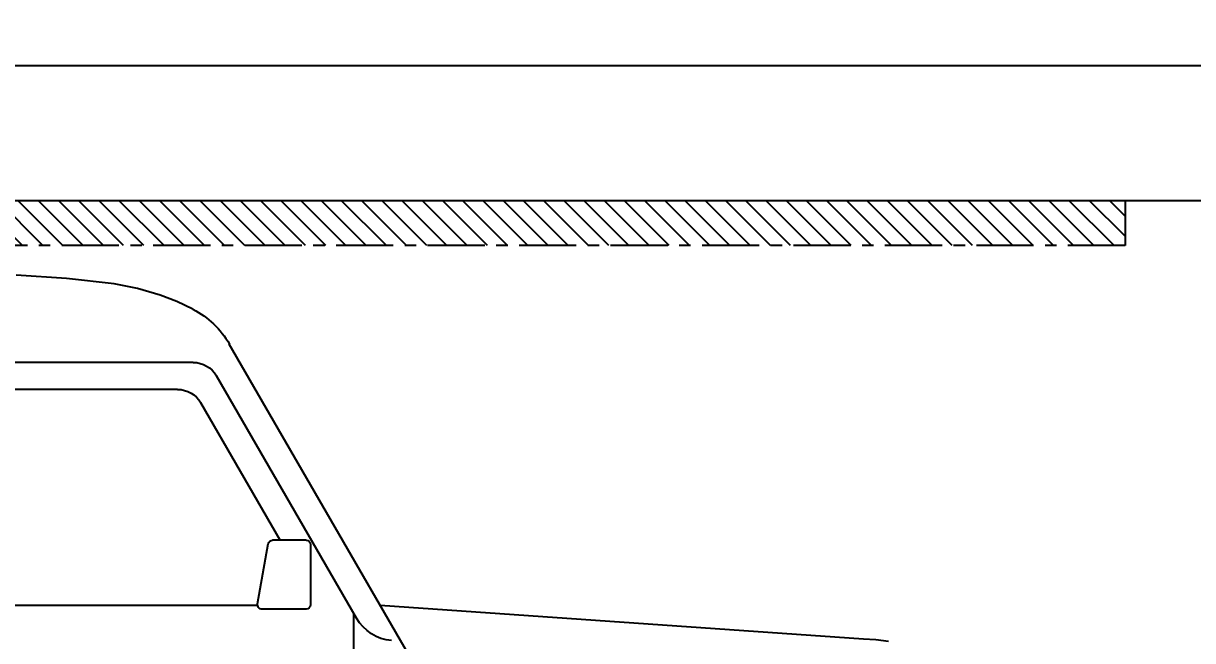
# Model space of a CAD drawing. Header units: metres. Extents: x 22161 to 254982, y -319656 to -11038.
# Drawn here: x 79060 to 79319.8, y -25553 to -25415.8 of the extents above; entities that cross this region are included whole.
import ezdxf

# ---------------------------------------------------------------- set-up
doc = ezdxf.new("R2010")
doc.units = ezdxf.units.M
doc.linetypes.add('CENTERX2', pattern=[20.32, 12.7, -2.54, 2.54, -2.54])
for name, color, linetype in [('j', 4, 'Continuous'), ('PMX25-CAR', 254, 'Continuous'), ('PMX25-HELPER', 8, 'CENTERX2')]:
    doc.layers.add(name, color=color, linetype=linetype)
doc.layers.add('PMX25-SDP', color=7, linetype='Continuous', true_color=0x00b7c8)
doc.styles.add('ITALIC', font='italic.shx')
doc.dimstyles.new('dim-a-100', dxfattribs={"dimtxt": 40, "dimasz": 1, "dimexe": 10, "dimexo": 0, "dimgap": 6, "dimtad": 0, "dimdec": 0, "dimrnd": 5, "dimzin": 0, "dimdsep": 46, "dimtxsty": 'ITALIC', "dimblk1": 'R', "dimblk2": 'R', "dimsah": 1, "dimcen": 0.01, "dimse1": 1, "dimse2": 1, "dimclrd": 1, "dimclrt": 3, "dimadec": 0, "dimazin": 0, "dimtfac": 1, "dimtdec": 0, "dimtix": 1, "dimtmove": 2, "dimatfit": 3, "dimldrblk": 'R', "dimfxl": 1, "dimtolj": 1, "dimtzin": 0, "dimarcsym": 0})

# ---------------------------------------------------------------- blocks, each defined once
blk = doc.blocks.new('R')
blk.add_line((0, 6), (0, -6))
blk.add_circle((0, 0), 2)
blk = doc.blocks.new('*D9490')
at = {"layer": 'Defpoints', "color": 0}
for p in [(22160.54, -11038.28), (254981.96, -319594.12), (254889.51, -319637.39)]:
    blk.add_point(p, dxfattribs=at)
at = {"layer": 'j', "color": 1, "lineweight": -2}
for p, q in [((254970.04, -319576.66), (254970.84, -319576.06)), ((254969.25, -319577.26), (254889.51, -319637.39)), ((254888.71, -319637.99), (254887.92, -319638.59))]:
    blk.add_line(p, q, dxfattribs=at)
for p, rotation in [((254969.25, -319577.26), 217.0216487905008), ((254889.51, -319637.39), 37.02164879050087)]:
    blk.add_blockref('R', p, dxfattribs=dict(at, rotation=rotation))
at = {"layer": 'j', "color": 3, "insert": (254929.38, -319607.33), "char_height": 40, "attachment_point": 5, "rotation": 217.0216, "style": 'ITALIC'}
blk.add_mtext('\\A1;100', dxfattribs=at)
blk = doc.blocks.new('CAR-SUV--SIDE-DECOR-PMX25')
at = {"layer": 'PMX25-CAR'}
for p, q in [((-30.38, 191.43), (-19.82, 192.62)), ((-19.82, 192.62), (-8.59, 193.38)), ((-40.62, 188.97), (-35.56, 190.42)), ((-35.56, 190.42), (-30.38, 191.43)), ((-47.89, 185.83), (-44.31, 187.54)), ((-44.31, 187.54), (-40.62, 188.97)), ((-111.79, 81.38), (-55.96, 178.08)), ((-47.93, 174), (161.16, 174)), ((-84.23, 117.13), (-53.12, 171)), ((-44.46, 168), (0.5, 168)), ((-67.28, 134.48), (-49.66, 165)), ((-74.02, 133.48), (-74.02, 120.14)), ((-73.02, 134.48), (-65.59, 134.48)), ((-62.25, 120.32), (-64.6, 133.65)), ((-196.81, 112.5), (-89.5, 120)), ((-62.2, 120), (0.5, 120)), ((-83.58, 118.25), (-83.58, 48)), ((-73.02, 119.14), (-63.24, 119.14)), ((-202.37, 111.94), (-199.61, 112.37)), ((-199.61, 112.37), (-196.82, 112.49))]:
    blk.add_line(p, q, dxfattribs=at)
for centre, radius, start, end in [((-38.65, 168.09), 20, 117.507, 149.9996), ((-47.93, 168), 6, 89.9981, 149.999), ((-44.46, 162), 6, 89.9957, 149.9978), ((-73.02, 133.48), 1, 90, 180), ((-65.59, 133.48), 1, 9.9974, 89.9851), ((-73.02, 120.14), 1, 180, 270), ((-63.24, 120.14), 1, 270.0126, 9.9978), ((-92.89, 122.13), 10, 275.0027, 330.0013)]:
    blk.add_arc(centre, radius, start, end, dxfattribs=at)
blk = doc.blocks.new('*U14250')
at = {"layer": 'PMX25-HELPER'}
h = blk.add_hatch(dxfattribs=at)
h.set_pattern_fill('ANSI31', color=256)
h.set_pattern_definition([(45, (-7e-13, 9.5), (-2.245064, 2.245064), [])])
h.paths.add_polyline_path([(-250, 200), (250, 200), (250, 210), (-250, 210)])
blk.add_lwpolyline([(-250, 200), (250, 200), (250, 210), (-250, 210)], close=True, dxfattribs=at)
at = {"layer": 'PMX25-CAR', "ltscale": 100}
blk.add_blockref('CAR-SUV--SIDE-DECOR-PMX25', (4.96, 0), dxfattribs=at)

msp = doc.modelspace()

# ---------------------------------------------------------------- linework, layer by layer
for points in [[(78778.19, -25425.15), (80419.77, -25425.15), (80419.77, -25735.15), (78808.19, -25735.15)], [(78778.19, -25455.15), (80369.77, -25455.15), (80369.77, -25705.15), (78778.19, -25705.15)]]:
    msp.add_lwpolyline(points)

# ---------------------------------------------------------------- block references
at = {"layer": 'PMX25-SDP', "xscale": -1}
msp.add_blockref('*U14250', (79054.77, -25665.15), dxfattribs=at)

# ---------------------------------------------------------------- dimensions: what is measured, and where the dimension line sits
at = {"layer": 'j', "color": 2}
dim = msp.add_linear_dim(base=(254889.51, -319637.39, 75000), p1=(254981.96, -319594.12, 75000), p2=(22160.54, -11038.28, 75000), angle=37.0216, dimstyle='dim-a-100', override={"dimfxl": 10, "dimfxlon": 1, "dimarcsym": 1}, dxfattribs=at)
dim.commit()
dim.dimension.update_dxf_attribs({"geometry": '*D9490', "text_midpoint": (254929.38, -319607.33, 75000)})

doc.saveas('drawing.dxf')
